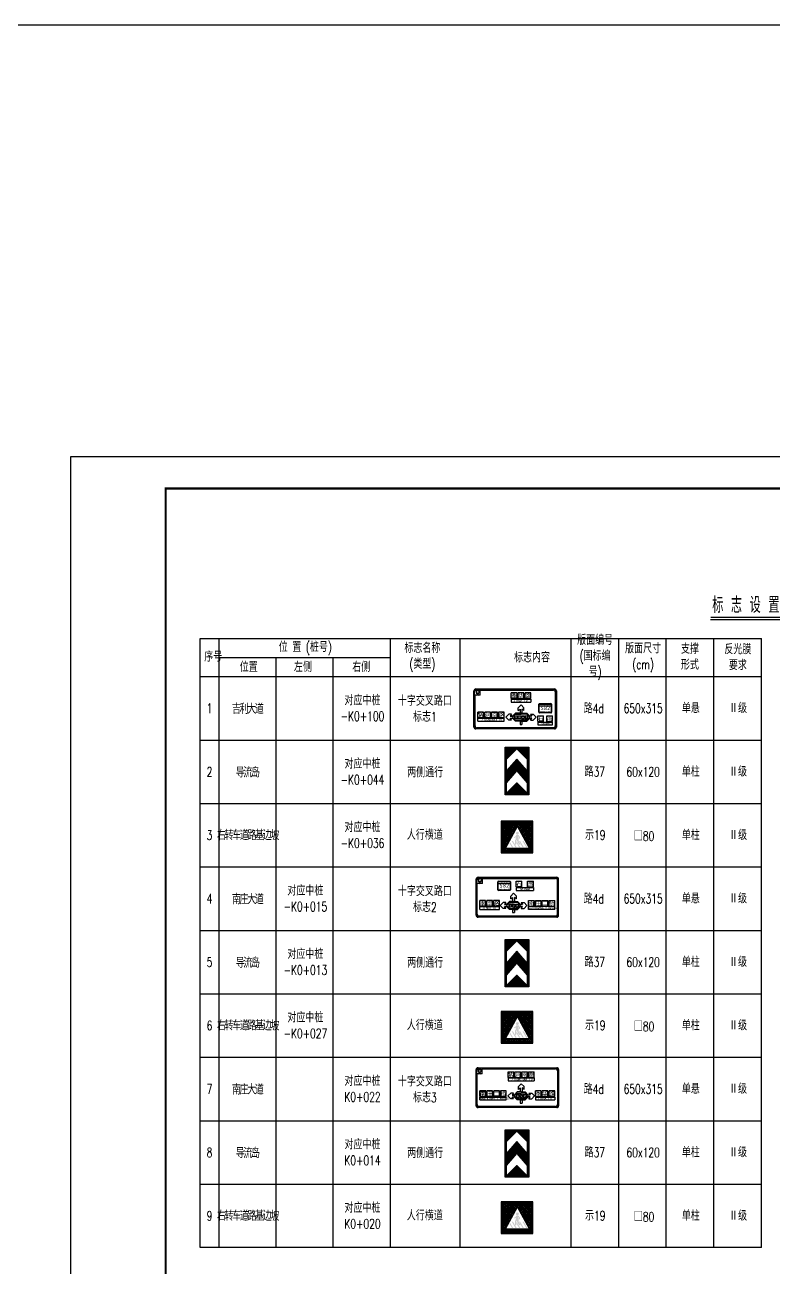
# Model space of a CAD drawing. Extents: x 9922 to 15217, y 1175 to 2938.
# Drawn here: x 13155.2 to 13391.2, y 1935.2 to 2326.8 of the extents above; entities that cross this region are included whole.
import ezdxf
from ezdxf.enums import TextEntityAlignment as Align

# ---------------------------------------------------------------- set-up
doc = ezdxf.new("R2010")
doc.units = 0
doc.header["$LTSCALE"] = 5
doc.layers.get('0').update_dxf_attribs({"linetype": 'CONTINUOUS'})
for name, color, linetype in [('2', 7, 'CONTINUOUS'), ('LXL-现状标志牌', 4, 'CONTINUOUS'), ('交通标志', 7, 'CONTINUOUS'), ('图框', 7, 'CONTINUOUS'), ('尺寸标注', 4, 'CONTINUOUS'), ('文字字符', 7, 'CONTINUOUS'), ('文字框', 8, 'CONTINUOUS'), ('文字表格', 7, 'CONTINUOUS'), ('汉字', 7, 'CONTINUOUS'), ('表格线', 7, 'CONTINUOUS')]:
    doc.layers.add(name, color=color, linetype=linetype)
doc.styles.add('ht', font='SIMHEI.TTF', dxfattribs={"width": 0.4})
doc.styles.get("Standard").update_dxf_attribs({"font": 'simplex1.shx', "width": 0.7, "bigfont": 'hztxt.shx'})

# ---------------------------------------------------------------- blocks, each defined once
blk = doc.blocks.new('series')
at = {"width": 0.75}
for tag, height, p in [('页码', 4, (-35, -19)), ('图名', 5, (-220, -282)), ('图号', 5, (-20, -282))]:
    blk.add_attdef(tag, text='', height=height, dxfattribs=at).set_placement(p, align=Align.MIDDLE_CENTER)
blk = doc.blocks.new('shi19')
at = {"layer": '交通标志', "linetype": 'Continuous'}
h = blk.add_hatch(dxfattribs=at)
h.set_pattern_fill('ANSI37', color=256, scale=0.5, style=0)
h.set_pattern_definition([(45, (-464.1133, -103.8755), (-1.122532, 1.122532), []), (135, (-464.1133, -103.8755), (-1.122532, -1.122532), [])])
h.paths.add_polyline_path([(19, 39), (-19, 39), (-19, 1), (19, 1)])
h.paths.add_polyline_path([(15.7, 5.8), (-14.5, 5.8), (0.6, 33.8)], flags=16)
at = {"layer": '交通标志'}
h = blk.add_hatch(color=256, dxfattribs=at)
h.paths.add_polyline_path([(1.8, 20.6, -0.492923), (2, 20.7), (2.1, 20.7), (2.6, 19.7, -0.100724), (2.6, 19.4), (2.7, 18.5, 0.162194), (2.7, 18.3), (2.9, 18, 0.261152), (3.2, 17.9), (3.4, 17.9, 0.358447), (3.8, 18.3), (3.9, 19.8, 0.178431), (3.7, 20.2), (2, 22.5, 0.130341), (1.4, 22.8, -0.147476), (-0.2, 22.7), (-1, 22.1, 0.158849), (-1.3, 21.9), (-1.8, 20.9, -0.146284), (-2.2, 20.6), (-3.6, 19.9, 0.396418), (-3.9, 19.3), (-3.8, 19.2, 0.389849), (-3.4, 19), (-1.5, 19.6, -0.53008), (-1.4, 19.5), (-1.5, 17.3), (-2.4, 16.2, 0.179594), (-2.6, 15.8), (-2.4, 11.1, 0.240586), (-1.9, 10.2), (-1.4, 10.2, 0.280272), (-0.9, 11), (-1, 15.4, -0.221765), (-0.8, 15.8), (-0.2, 16.3, -0.622305), (0.2, 16.1), (0.2, 15.2, 0.108022), (3.1, 10.3, 0.657401), (4.2, 11.3), (2.3, 14.6), (2, 15.6), (2.1, 18.4, 0.036993), (2.1, 18.5)])
h.paths.add_polyline_path([(2.4, 24.8, 1), (-1.3, 24.8, 1)])
h.paths.add_polyline_path([(-5, 14.9), (-6.6, 14.9), (-1.9, 7), (-0.3, 7)])
h.paths.add_polyline_path([(-8.7, 13.5), (-9.4, 12.1), (-6.3, 7), (-4.8, 7)])
h.paths.add_polyline_path([(-0.3, 14.6), (-0.4, 12.2), (2.7, 7), (4.3, 7)])
h.paths.add_polyline_path([(4, 14.9), (2.5, 14.9), (7.2, 7), (8.7, 7)])
h.paths.add_polyline_path([(8.6, 14.9), (7, 14.9), (11.7, 7), (13.3, 7)])
for p, q in [((-14.5, 5.8), (0.6, 33.8)), ((15.7, 5.8), (0.6, 33.8)), ((-14.5, 5.8), (15.7, 5.8))]:
    blk.add_line(p, q, dxfattribs=at)
for points in [[(20, 0), (20, 40), (-20, 40), (-20, 0)], [(19, 1), (19, 39), (-19, 39), (-19, 1)]]:
    blk.add_lwpolyline(points, close=True, dxfattribs=at)
blk = doc.blocks.new('123')
at = {"layer": '图框'}
blk.add_lwpolyline([(10930.16, 1893.64), (10930.16, 2190.64), (10510.16, 2190.64), (10510.16, 1893.64)], close=True, dxfattribs=at)
blk = doc.blocks.new('shizi01')
at = {"layer": '交通标志', "linetype": 'Continuous'}
for p, q in [((-29.7, -42.6), (-29.7, 14.4)), ((-28.8, -41.7), (-28.8, 13.5)), ((-19.8, 7.5), (-27.9, 7.5)), ((-27.9, -40.8), (-27.9, 7.5)), ((-26.7, 17.4), (97.3, 17.4)), ((96.4, 16.5), (-25.8, 16.5)), ((-24.1, 10.3), (-25.1, 7.7)), ((-25.1, 7.7), (-24.1, 8.2)), ((-24.1, 10.3), (-23, 7.7)), ((-24.1, 8.2), (-23, 7.7)), ((-19.8, 15.6), (95.5, 15.6)), ((-19.8, 7.5), (-19.8, 15.6)), ((98.5, 12.6), (98.5, -40.8)), ((99.4, 13.5), (99.4, -41.7)), ((100.3, 14.4), (100.3, -42.6)), ((44.5, -7.8), (40, -12.3)), ((40, -16.8), (40, -12.3)), ((40, -16.8), (43, -14.5)), ((43, -14.5), (43, -20.8)), ((44.5, -7.8), (49, -12.3)), ((46, -14.5), (46, -20.8)), ((49, -16.8), (46, -14.5)), ((49, -16.8), (49, -12.3)), ((72.6, -19.4), (72.6, -6.8)), ((73.2, -18.8), (73.2, -7.4)), ((73.2, -9.4), (92, -9.4)), ((73.6, -5.8), (91.6, -5.8)), ((74.2, -6.4), (91, -6.4)), ((92, -7.4), (92, -18.8)), ((92.6, -6.8), (92.6, -19.4)), ((20.7, -27.1), (25.2, -22.6)), ((20.7, -27.1), (25.2, -31.6)), ((29.7, -22.6), (25.2, -22.6)), ((29.7, -22.6), (25.2, -22.6)), ((29.7, -31.6), (25.2, -31.6)), ((29.7, -31.6), (25.2, -31.6)), ((29.7, -22.6), (27.5, -25.6)), ((27.5, -25.6), (30.8, -25.6)), ((27.5, -28.6), (30.8, -28.6)), ((29.7, -31.6), (27.5, -28.6)), ((30.8, -25.6), (35.6, -20.8)), ((30.8, -27.1), (35.3, -22.6)), ((30.8, -27.1), (35.3, -31.6)), ((30.8, -28.6), (35.6, -33.4)), ((35.3, -22.6), (44.5, -22.6)), ((35.3, -31.6), (44.5, -31.6)), ((44.5, -20.8), (35.6, -20.8)), ((44.5, -33.4), (35.6, -33.4)), ((43, -33.4), (43, -38.4)), ((43, -38.4), (46, -38.4)), ((44.5, -20.8), (53.4, -20.8)), ((53.7, -22.6), (44.5, -22.6)), ((53.7, -31.6), (44.5, -31.6)), ((44.5, -33.4), (53.4, -33.4)), ((46, -33.4), (46, -38.4)), ((58.2, -25.6), (53.4, -20.8)), ((58.2, -28.6), (53.4, -33.4)), ((58.2, -27.1), (53.7, -22.6)), ((58.2, -27.1), (53.7, -31.6)), ((61.5, -25.6), (58.2, -25.6)), ((61.5, -28.6), (58.2, -28.6)), ((59.3, -22.6), (63.8, -22.6)), ((59.3, -22.6), (63.8, -22.6)), ((59.3, -22.6), (61.5, -25.6)), ((59.3, -31.6), (61.5, -28.6)), ((59.3, -31.6), (63.8, -31.6)), ((59.3, -31.6), (63.8, -31.6)), ((68.3, -27.1), (63.8, -22.6)), ((68.3, -27.1), (63.8, -31.6)), ((91.6, -20.4), (73.6, -20.4)), ((91, -19.8), (74.2, -19.8)), ((97.3, -45.6), (-26.7, -45.6)), ((96.4, -44.7), (-25.8, -44.7)), ((95.5, -43.8), (-24.9, -43.8))]:
    blk.add_line(p, q, dxfattribs=at)
for centre, radius, start, end in [((-26.7, 14.4), 3, 90, 180), ((-25.8, 13.5), 3, 90, 180), ((95.5, 12.6), 3, 0, 90), ((96.4, 13.5), 3, 0, 90), ((97.3, 14.4), 3, 0, 90), ((73.6, -6.8), 1, 90, 180), ((73.6, -19.4), 1, 180, 270), ((74.2, -7.4), 1, 90, 180), ((74.2, -18.8), 1, 180, 270), ((91, -7.4), 1, 0, 90), ((91, -18.8), 1, 270, 0), ((91.6, -6.8), 1, 0, 90), ((91.6, -19.4), 1, 270, 0), ((-26.7, -42.6), 3, 180, 270), ((-25.8, -41.7), 3, 180, 270), ((-24.9, -40.8), 3, 180, 270), ((95.5, -40.8), 3, 270, 0), ((96.4, -41.7), 3, 270, 0), ((97.3, -42.6), 3, 270, 0)]:
    blk.add_arc(centre, radius, start, end, dxfattribs=at)
at = {"layer": '图框', "linetype": 'Continuous'}
for p, q in [((30.8, -25.6), (27.5, -25.6)), ((58.2, -28.6), (61.5, -28.6))]:
    blk.add_line(p, q, dxfattribs=at)
at = {"layer": '文字框', "linetype": 'Continuous'}
for p, q in [((-26.3, 15.3), (-26.3, 10.8)), ((-26.3, 15.3), (-21.8, 15.3)), ((-26.3, 10.8), (-21.8, 10.8)), ((-21.8, 15.3), (-21.8, 10.8)), ((38.2, 11.1), (29.2, 11.1)), ((29.2, 2.1), (29.2, 11.1)), ((38.2, 2.1), (29.2, 2.1)), ((29.2, 1.2), (29.2, -3.3)), ((29.2, 1.2), (59.8, 1.2)), ((38.2, 2.1), (38.2, 11.1)), ((49, 11.1), (40, 11.1)), ((40, 2.1), (40, 11.1)), ((49, 2.1), (40, 2.1)), ((49, 2.1), (49, 11.1)), ((59.8, 11.1), (50.8, 11.1)), ((50.8, 2.1), (50.8, 11.1)), ((59.8, 2.1), (50.8, 2.1)), ((59.8, 2.1), (59.8, 11.1)), ((59.8, 1.2), (59.8, -3.3)), ((-14.4, -19), (-23.4, -19)), ((-23.4, -28), (-23.4, -19)), ((-14.4, -28), (-14.4, -19)), ((-3.6, -19), (-12.6, -19)), ((-12.6, -28), (-12.6, -19)), ((-3.6, -28), (-3.6, -19)), ((7.2, -19), (-1.8, -19)), ((-1.8, -28), (-1.8, -19)), ((7.2, -28), (7.2, -19)), ((18, -19), (9, -19)), ((9, -28), (9, -19)), ((18, -28), (18, -19)), ((29.2, -3.3), (59.8, -3.3)), ((-14.4, -28), (-23.4, -28)), ((-23.4, -33.4), (-23.4, -28.9)), ((-23.4, -28.9), (18, -28.9)), ((-23.4, -33.4), (18, -33.4)), ((-3.6, -28), (-12.6, -28)), ((7.2, -28), (-1.8, -28)), ((18, -28), (9, -28)), ((18, -33.4), (18, -28.9)), ((34.2, -24.9), (34.2, -29.4)), ((34.2, -24.9), (38.7, -24.9)), ((34.2, -29.4), (38.7, -29.4)), ((38.7, -24.9), (38.7, -29.4)), ((39.6, -24.9), (39.6, -29.4)), ((39.6, -24.9), (44.1, -24.9)), ((39.6, -29.4), (44.1, -29.4)), ((44.1, -24.9), (44.1, -29.4)), ((45, -24.9), (45, -29.4)), ((45, -24.9), (49.5, -24.9)), ((45, -29.4), (49.5, -29.4)), ((49.5, -24.9), (49.5, -29.4)), ((50.4, -24.9), (50.4, -29.4)), ((50.4, -24.9), (54.9, -24.9)), ((50.4, -29.4), (54.9, -29.4)), ((54.9, -24.9), (54.9, -29.4)), ((71, -24.9), (80, -24.9)), ((71, -33.9), (71, -24.9)), ((71, -33.9), (80, -33.9)), ((71, -34.8), (71, -39.3)), ((71, -34.8), (94, -34.8)), ((80, -33.9), (80, -24.9)), ((85, -24.9), (94, -24.9)), ((85, -33.9), (85, -24.9)), ((85, -33.9), (94, -33.9)), ((94, -33.9), (94, -24.9)), ((94, -39.3), (94, -34.8)), ((71, -39.3), (94, -39.3))]:
    blk.add_line(p, q, dxfattribs=at)
at = {"layer": '汉字', "linetype": 'Continuous', "style": 'ht'}
for s, height, p in [('北', 3.4, (-26.6, 11.3)), ('季', 6.6, (28.9, 3.2)), ('JIHUA LU', 3.5, (32.8, -2.8)), ('华', 6.6, (39.7, 3.2)), ('路', 6.6, (50.5, 3.2)), ('紫', 6.6, (-23.6, -26.9)), ('洞', 6.6, (-12.8, -26.9)), ('南', 6.6, (-2, -26.9)), ('路', 6.6, (8.8, -26.9)), ('佛', 1.4, (75, -18.9)), ('S', 6, (75.4, -15.8)), ('山', 1.4, (77.4, -18.9)), ('粤', 1.4, (77.9, -8.8)), ('一', 1.4, (79.8, -18.9)), ('8', 6, (80.8, -15.9)), ('高', 1.4, (81.8, -8.7)), ('环', 1.4, (82.5, -18.9)), ('高', 1.4, (85.2, -18.9)), ('速', 1.4, (85.7, -8.8)), ('2', 6, (85.6, -15.9)), ('速', 1.4, (87.9, -18.9)), ('ZIDONGNAN LU', 3.5, (-17.9, -32.9)), ('南', 3.4, (33.9, -28.9)), ('庄', 3.4, (39.3, -28.9)), ('大', 3.4, (44.7, -28.9)), ('道', 3.4, (50.1, -28.9)), ('石', 6.6, (70.8, -32.8)), ('SHIWAN', 3.5, (75.9, -38.8)), ('湾', 6.6, (84.9, -32.8))]:
    blk.add_text(s, height=height, dxfattribs=at).set_placement(p)
blk = doc.blocks.new('shizi02')
at = {"layer": '交通标志', "linetype": 'Continuous'}
for p, q in [((-59, -34.8), (-59, 22.2)), ((-58.1, -33.9), (-58.1, 21.3)), ((-56, 25.2), (68, 25.2)), ((67.1, 24.3), (-55.1, 24.3)), ((-49.1, 23.4), (66.2, 23.4)), ((-49.1, 15.3), (-49.1, 23.4)), ((69.2, -33), (69.2, 20.4)), ((70.1, -33.9), (70.1, 21.3)), ((71, -34.8), (71, 22.2)), ((-49.1, 15.3), (-57.2, 15.3)), ((-57.2, -33), (-57.2, 15.3)), ((-53.4, 18.1), (-54.4, 15.5)), ((-54.4, 15.5), (-53.4, 16)), ((-53.4, 18.1), (-52.4, 15.5)), ((-53.4, 16), (-52.4, 15.5)), ((-24.9, 5.3), (-24.9, 17.9)), ((-24.3, 5.9), (-24.3, 17.3)), ((-24.3, 15.3), (-5.5, 15.3)), ((-23.9, 18.9), (-5.9, 18.9)), ((-5.9, 4.3), (-23.9, 4.3)), ((-23.3, 18.3), (-6.5, 18.3)), ((-6.5, 4.9), (-23.3, 4.9)), ((-5.5, 17.3), (-5.5, 5.9)), ((-4.9, 17.9), (-4.9, 5.3)), ((0, 0), (-4.5, -4.5)), ((0, 0), (4.5, -4.5)), ((-21.1, -19.4), (-16.6, -14.9)), ((-21.1, -19.4), (-16.6, -23.9)), ((-12.1, -14.9), (-16.6, -14.9)), ((-12.1, -14.9), (-16.6, -14.9)), ((-12.1, -14.9), (-14.3, -17.9)), ((-14.3, -17.9), (-11, -17.9)), ((-11, -17.9), (-6.2, -13)), ((-11, -19.4), (-6.5, -14.9)), ((-11, -19.4), (-6.5, -23.9)), ((-6.5, -14.9), (0, -14.9)), ((-6.5, -14.9), (0, -14.9)), ((0, -13), (-6.2, -13)), ((-4.5, -9), (-4.5, -4.5)), ((-4.5, -9), (-1.5, -6.8)), ((-1.5, -6.8), (-1.5, -13)), ((0, -13), (6.2, -13)), ((6.5, -14.9), (0, -14.9)), ((1.5, -6.8), (1.5, -13)), ((4.5, -9), (1.5, -6.8)), ((4.5, -9), (4.5, -4.5)), ((11, -17.9), (6.2, -13)), ((11, -19.4), (6.5, -14.9)), ((11, -19.4), (6.5, -23.9)), ((14.3, -17.9), (11, -17.9)), ((12.1, -14.9), (16.6, -14.9)), ((12.1, -14.9), (16.6, -14.9)), ((12.1, -14.9), (14.3, -17.9)), ((21.1, -19.4), (16.6, -14.9)), ((21.1, -19.4), (16.6, -23.9)), ((68, -37.8), (-56, -37.8)), ((67.1, -36.9), (-55.1, -36.9)), ((66.2, -36), (-54.2, -36)), ((-12.1, -23.9), (-16.6, -23.9)), ((-12.1, -23.9), (-16.6, -23.9)), ((-14.3, -20.9), (-11, -20.9)), ((-12.1, -23.9), (-14.3, -20.9)), ((-11, -20.9), (-6.2, -25.7)), ((-6.5, -23.9), (0, -23.9)), ((0, -25.7), (-6.2, -25.7)), ((-1.5, -25.7), (-1.5, -30.6)), ((-1.5, -30.6), (1.5, -30.6)), ((6.5, -23.9), (0, -23.9)), ((0, -25.7), (6.2, -25.7)), ((1.5, -25.7), (1.5, -30.6)), ((11, -20.9), (6.2, -25.7)), ((14.3, -20.9), (11, -20.9)), ((12.1, -23.9), (14.3, -20.9)), ((12.1, -23.9), (16.6, -23.9)), ((12.1, -23.9), (16.6, -23.9))]:
    blk.add_line(p, q, dxfattribs=at)
for centre, radius, start, end in [((-56, 22.2), 3, 90, 180), ((-55.1, 21.3), 3, 90, 180), ((66.2, 20.4), 3, 0, 90), ((67.1, 21.3), 3, 0, 90), ((68, 22.2), 3, 0, 90), ((-23.9, 17.9), 1, 90, 180), ((-23.9, 5.3), 1, 180, 270), ((-23.3, 17.3), 1, 90, 180), ((-23.3, 5.9), 1, 180, 270), ((-6.5, 17.3), 1, 0, 90), ((-6.5, 5.9), 1, 270, 0), ((-5.9, 17.9), 1, 0, 90), ((-5.9, 5.3), 1, 270, 0), ((-56, -34.8), 3, 180, 270), ((-55.1, -33.9), 3, 180, 270), ((-54.2, -33), 3, 180, 270), ((66.2, -33), 3, 270, 0), ((67.1, -33.9), 3, 270, 0), ((68, -34.8), 3, 270, 0)]:
    blk.add_arc(centre, radius, start, end, dxfattribs=at)
at = {"layer": '图框', "linetype": 'Continuous'}
blk.add_line((-11, -17.9), (-14.3, -17.9), dxfattribs=at)
at = {"layer": '文字框', "linetype": 'Continuous'}
for p, q in [((-55.6, 23), (-55.6, 18.5)), ((-55.6, 23), (-51.1, 23)), ((-51.1, 23), (-51.1, 18.5)), ((-55.6, 18.5), (-51.1, 18.5)), ((4.2, 18.9), (13.2, 18.9)), ((4.2, 9.9), (4.2, 18.9)), ((4.2, 9.9), (13.2, 9.9)), ((4.2, 9), (4.2, 4.5)), ((4.2, 9), (31.2, 9)), ((4.2, 4.5), (31.2, 4.5)), ((13.2, 9.9), (13.2, 18.9)), ((22.2, 18.9), (31.2, 18.9)), ((22.2, 9.9), (22.2, 18.9)), ((22.2, 9.9), (31.2, 9.9)), ((31.2, 9.9), (31.2, 18.9)), ((31.2, 9), (31.2, 4.5)), ((-44, -11.3), (-53, -11.3)), ((-53, -20.3), (-53, -11.3)), ((-44, -20.3), (-44, -11.3)), ((-33.2, -11.3), (-42.2, -11.3)), ((-42.2, -20.3), (-42.2, -11.3)), ((-33.2, -20.3), (-33.2, -11.3)), ((-22.4, -11.3), (-31.4, -11.3)), ((-31.4, -20.3), (-31.4, -11.3)), ((-22.4, -20.3), (-22.4, -11.3)), ((-7.7, -17.1), (-7.7, -21.6)), ((-7.7, -17.1), (-3.2, -17.1)), ((-3.2, -17.1), (-3.2, -21.6)), ((-2.2, -17.1), (-2.2, -21.6)), ((-2.2, -17.1), (2.2, -17.1)), ((2.2, -17.1), (2.2, -21.6)), ((3.1, -17.1), (3.1, -21.6)), ((3.1, -17.1), (7.6, -17.1)), ((7.6, -17.1), (7.6, -21.6)), ((23.6, -11.3), (32.6, -11.3)), ((23.6, -20.3), (23.6, -11.3)), ((32.6, -20.3), (32.6, -11.3)), ((34.4, -11.3), (43.4, -11.3)), ((34.4, -20.3), (34.4, -11.3)), ((43.4, -20.3), (43.4, -11.3)), ((45.2, -11.3), (54.2, -11.3)), ((45.2, -20.3), (45.2, -11.3)), ((54.2, -20.3), (54.2, -11.3)), ((56, -11.3), (65, -11.3)), ((56, -20.3), (56, -11.3)), ((65, -20.3), (65, -11.3)), ((-44, -20.3), (-53, -20.3)), ((-53, -25.7), (-53, -21.2)), ((-53, -21.2), (-22.4, -21.2)), ((-53, -25.7), (-22.4, -25.7)), ((-33.2, -20.3), (-42.2, -20.3)), ((-22.4, -20.3), (-31.4, -20.3)), ((-22.4, -25.7), (-22.4, -21.2)), ((-7.7, -21.6), (-3.2, -21.6)), ((-2.2, -21.6), (2.2, -21.6)), ((3.1, -21.6), (7.6, -21.6)), ((23.6, -20.3), (32.6, -20.3)), ((65, -21.2), (23.6, -21.2)), ((23.6, -25.7), (23.6, -21.2)), ((65, -25.7), (23.6, -25.7)), ((34.4, -20.3), (43.4, -20.3)), ((45.2, -20.3), (54.2, -20.3)), ((56, -20.3), (65, -20.3)), ((65, -25.7), (65, -21.2))]:
    blk.add_line(p, q, dxfattribs=at)
at = {"layer": '汉字', "linetype": 'Continuous', "style": 'ht'}
for s, height, p in [('东', 3.4, (-55.9, 19)), ('佛', 1.4, (-22.4, 5.8)), ('S', 6, (-22.1, 8.9)), ('山', 1.4, (-20.1, 5.8)), ('粤', 1.4, (-19.6, 15.9)), ('一', 1.4, (-17.7, 5.8)), ('8', 6, (-16.7, 8.8)), ('高', 1.4, (-15.7, 15.9)), ('环', 1.4, (-15, 5.8)), ('高', 1.4, (-12.3, 5.8)), ('速', 1.4, (-11.8, 15.9)), ('2', 6, (-11.8, 8.8)), ('速', 1.4, (-9.6, 5.8)), ('石', 6.6, (3.9, 11)), ('SHIWAN', 3.5, (9.9, 5)), ('湾', 6.6, (21.9, 11)), ('季', 6.6, (-53.3, -19.1)), ('华', 6.6, (-42.5, -19.1)), ('路', 6.6, (-31.7, -19.1)), ('x', 6.48, (-7.7, -21.6)), ('x', 6.48, (-2.3, -21.6)), ('x', 6.48, (3.1, -21.6)), ('南', 6.6, (23.3, -19.1)), ('庄', 6.6, (34.1, -19.1)), ('二', 6.6, (44.9, -19.1)), ('桥', 6.6, (55.7, -19.1)), ('JIHUA LU', 3.5, (-49.4, -25.1))]:
    blk.add_text(s, height=height, dxfattribs=at).set_placement(p)
at = {"layer": '汉字', "linetype": 'Continuous', "style": 'ht', "width": 0.9}
blk.add_text('NANZHUANG 2 BRIDGE', height=3.5, dxfattribs=at).set_placement((23.9, -25.1))
blk = doc.blocks.new('shizi03')
at = {"layer": '交通标志', "linetype": 'Continuous'}
for p, q in [((-71, -34.8), (-71, 22.2)), ((-70.1, -33.9), (-70.1, 21.3)), ((-68, 25.2), (56, 25.2)), ((55.1, 24.3), (-67.1, 24.3)), ((-61.4, 23.4), (54.2, 23.4)), ((-61.4, 15.3), (-61.4, 23.4)), ((57.2, 20.4), (57.2, -33)), ((58.1, 21.3), (58.1, -33.9)), ((59, 22.2), (59, -34.8)), ((-61.4, 15.3), (-69.2, 15.3)), ((-69.2, -33), (-69.2, 15.3)), ((-65.7, 18.1), (-66.7, 15.5)), ((-66.7, 15.5), (-65.7, 16)), ((-65.7, 18.1), (-64.7, 15.5)), ((-65.7, 16), (-64.7, 15.5)), ((0, 0), (-4.5, -4.5)), ((0, 0), (4.5, -4.5)), ((-21.1, -19.4), (-16.6, -14.9)), ((-21.1, -19.4), (-16.6, -23.9)), ((-12.1, -14.9), (-16.6, -14.9)), ((-12.1, -14.9), (-16.6, -14.9)), ((-12.1, -14.9), (-14.3, -17.9)), ((-14.3, -17.9), (-11, -17.9)), ((-11, -17.9), (-6.2, -13)), ((-11, -19.4), (-6.5, -14.9)), ((-11, -19.4), (-6.5, -23.9)), ((-6.5, -14.9), (0, -14.9)), ((-6.5, -14.9), (0, -14.9)), ((0, -13), (-6.2, -13)), ((-4.5, -9), (-4.5, -4.5)), ((-4.5, -9), (-1.5, -6.8)), ((-1.5, -6.8), (-1.5, -13)), ((0, -13), (6.2, -13)), ((6.5, -14.9), (0, -14.9)), ((1.5, -6.8), (1.5, -13)), ((4.5, -9), (1.5, -6.8)), ((4.5, -9), (4.5, -4.5)), ((11, -17.9), (6.2, -13)), ((11, -19.4), (6.5, -14.9)), ((11, -19.4), (6.5, -23.9)), ((14.3, -17.9), (11, -17.9)), ((12.1, -14.9), (16.6, -14.9)), ((12.1, -14.9), (16.6, -14.9)), ((12.1, -14.9), (14.3, -17.9)), ((21.1, -19.4), (16.6, -14.9)), ((21.1, -19.4), (16.6, -23.9)), ((56, -37.8), (-68, -37.8)), ((55.1, -36.9), (-67.1, -36.9)), ((54.2, -36), (-66.2, -36)), ((-12.1, -23.9), (-16.6, -23.9)), ((-12.1, -23.9), (-16.6, -23.9)), ((-14.3, -20.9), (-11, -20.9)), ((-12.1, -23.9), (-14.3, -20.9)), ((-11, -20.9), (-6.2, -25.7)), ((-6.5, -23.9), (0, -23.9)), ((0, -25.7), (-6.2, -25.7)), ((-1.5, -25.7), (-1.5, -30.6)), ((-1.5, -30.6), (1.5, -30.6)), ((6.5, -23.9), (0, -23.9)), ((0, -25.7), (6.2, -25.7)), ((1.5, -25.7), (1.5, -30.6)), ((11, -20.9), (6.2, -25.7)), ((14.3, -20.9), (11, -20.9)), ((12.1, -23.9), (14.3, -20.9)), ((12.1, -23.9), (16.6, -23.9)), ((12.1, -23.9), (16.6, -23.9))]:
    blk.add_line(p, q, dxfattribs=at)
for centre, start, end in [((-68, 22.2), 90, 180), ((-67.1, 21.3), 90, 180), ((54.2, 20.4), 0, 90), ((55.1, 21.3), 0, 90), ((56, 22.2), 0, 90), ((-68, -34.8), 180, 270), ((-67.1, -33.9), 180, 270), ((-66.2, -33), 180, 270), ((54.2, -33), 270, 0), ((55.1, -33.9), 270, 0), ((56, -34.8), 270, 0)]:
    blk.add_arc(centre, 3, start, end, dxfattribs=at)
at = {"layer": '图框', "linetype": 'Continuous'}
blk.add_line((-11, -17.9), (-14.3, -17.9), dxfattribs=at)
at = {"layer": '文字框', "linetype": 'Continuous'}
for p, q in [((-67.9, 23), (-67.9, 18.5)), ((-67.9, 23), (-63.4, 23)), ((-63.4, 23), (-63.4, 18.5)), ((-67.9, 18.5), (-63.4, 18.5)), ((-20.7, 18.9), (-11.7, 18.9)), ((-20.7, 9.9), (-20.7, 18.9)), ((-20.7, 9.9), (-11.7, 9.9)), ((-20.7, 9), (-20.7, 4.5)), ((-20.7, 9), (20.7, 9)), ((-20.7, 4.5), (20.7, 4.5)), ((-11.7, 9.9), (-11.7, 18.9)), ((-9.9, 18.9), (-0.9, 18.9)), ((-9.9, 9.9), (-9.9, 18.9)), ((-9.9, 9.9), (-0.9, 9.9)), ((-0.9, 9.9), (-0.9, 18.9)), ((0.9, 18.9), (9.9, 18.9)), ((0.9, 9.9), (0.9, 18.9)), ((0.9, 9.9), (9.9, 9.9)), ((9.9, 9.9), (9.9, 18.9)), ((11.7, 18.9), (20.7, 18.9)), ((11.7, 9.9), (11.7, 18.9)), ((11.7, 9.9), (20.7, 9.9)), ((20.7, 9.9), (20.7, 18.9)), ((20.7, 9), (20.7, 4.5)), ((-56, -11.3), (-65, -11.3)), ((-65, -20.3), (-65, -11.3)), ((-56, -20.3), (-56, -11.3)), ((-45.2, -11.3), (-54.2, -11.3)), ((-54.2, -20.3), (-54.2, -11.3)), ((-45.2, -20.3), (-45.2, -11.3)), ((-34.4, -11.3), (-43.4, -11.3)), ((-43.4, -20.3), (-43.4, -11.3)), ((-34.4, -20.3), (-34.4, -11.3)), ((-23.6, -11.3), (-32.6, -11.3)), ((-32.6, -20.3), (-32.6, -11.3)), ((-23.6, -20.3), (-23.6, -11.3)), ((-7.7, -17.1), (-7.7, -21.6)), ((-7.7, -17.1), (-3.2, -17.1)), ((-3.2, -17.1), (-3.2, -21.6)), ((-2.2, -17.1), (-2.2, -21.6)), ((-2.2, -17.1), (2.2, -17.1)), ((2.2, -17.1), (2.2, -21.6)), ((3.1, -17.1), (3.1, -21.6)), ((3.1, -17.1), (7.6, -17.1)), ((7.6, -17.1), (7.6, -21.6)), ((31.4, -11.3), (22.4, -11.3)), ((22.4, -20.3), (22.4, -11.3)), ((31.4, -20.3), (31.4, -11.3)), ((42.2, -11.3), (33.2, -11.3)), ((33.2, -20.3), (33.2, -11.3)), ((42.2, -20.3), (42.2, -11.3)), ((53, -11.3), (44, -11.3)), ((44, -20.3), (44, -11.3)), ((53, -20.3), (53, -11.3)), ((-56, -20.3), (-65, -20.3)), ((-65, -25.7), (-65, -21.2)), ((-65, -21.2), (-23.6, -21.2)), ((-65, -25.7), (-23.6, -25.7)), ((-45.2, -20.3), (-54.2, -20.3)), ((-34.4, -20.3), (-43.4, -20.3)), ((-23.6, -20.3), (-32.6, -20.3)), ((-23.6, -25.7), (-23.6, -21.2)), ((-7.7, -21.6), (-3.2, -21.6)), ((-2.2, -21.6), (2.2, -21.6)), ((3.1, -21.6), (7.6, -21.6)), ((31.4, -20.3), (22.4, -20.3)), ((22.4, -21.2), (22.4, -25.7)), ((22.4, -21.2), (53, -21.2)), ((22.4, -25.7), (53, -25.7)), ((42.2, -20.3), (33.2, -20.3)), ((53, -20.3), (44, -20.3)), ((53, -21.2), (53, -25.7))]:
    blk.add_line(p, q, dxfattribs=at)
at = {"layer": '汉字', "linetype": 'Continuous', "style": 'ht'}
for s, height, p in [('西', 3.4, (-68.1, 19)), ('紫', 6.6, (-21, 11)), ('ZIDONGNAN LU', 3.5, (-15.2, 5)), ('洞', 6.6, (-10.2, 11)), ('南', 6.6, (0.6, 11)), ('路', 6.6, (11.4, 11)), ('南', 6.6, (-65.3, -19.1)), ('庄', 6.6, (-54.5, -19.1)), ('二', 6.6, (-43.7, -19.1)), ('桥', 6.6, (-32.9, -19.1)), ('x', 6.48, (-7.7, -21.6)), ('x', 6.48, (-2.3, -21.6)), ('x', 6.48, (3.1, -21.6)), ('季', 6.6, (22.1, -19.1)), ('华', 6.6, (32.9, -19.1)), ('路', 6.6, (43.7, -19.1)), ('JIHUA LU', 3.5, (26, -25.1))]:
    blk.add_text(s, height=height, dxfattribs=at).set_placement(p)
at = {"layer": '汉字', "linetype": 'Continuous', "style": 'ht', "width": 0.9}
blk.add_text('NANZHUANG 2 BRIDGE', height=3.5, dxfattribs=at).set_placement((-64.7, -25.1))

msp = doc.modelspace()

# ---------------------------------------------------------------- hatches: boundary and pattern name
at = {"layer": '2'}
h = msp.add_hatch(dxfattribs=at)
h.set_pattern_fill('SACNCR', color=0, scale=0.125, style=0)
h.set_pattern_definition([(45, (12420.62685, 2077.4596), (-0.21047475, 0.21047475), []), (45, (12420.83732, 2077.4596), (-0.21047475, 0.21047475), [0, -0.29765625])])
h.paths.add_polyline_path([(13310.3907, 2098.65118), (13307.14077, 2098.65118), (13307.14077, 2095.40118)])
h.paths.add_polyline_path([(13313.64063, 2098.65118), (13310.3907, 2098.65118), (13313.64063, 2095.40118)])
h.paths.add_polyline_path([(13310.3907, 2095.40118), (13307.14077, 2091.65118), (13307.14077, 2087.90118), (13310.3907, 2091.65118), (13313.64063, 2087.90118), (13313.64063, 2091.65118)])
h.paths.add_polyline_path([(13310.3907, 2087.90118), (13307.14077, 2084.65117), (13313.64063, 2084.65117)])
h = msp.add_hatch(dxfattribs=at)
h.set_pattern_fill('SACNCR', color=0, scale=0.125, style=0)
h.set_pattern_definition([(45, (12420.62685, 2016.85032), (-0.21047475, 0.21047475), []), (45, (12420.83732, 2016.85032), (-0.21047475, 0.21047475), [0, -0.29765625])])
h.paths.add_polyline_path([(13310.3907, 2038.0419), (13307.14077, 2038.0419), (13307.14077, 2034.79189)])
h.paths.add_polyline_path([(13313.64063, 2038.0419), (13310.3907, 2038.0419), (13313.64063, 2034.79189)])
h.paths.add_polyline_path([(13310.3907, 2034.79189), (13307.14077, 2031.04189), (13307.14077, 2027.29189), (13310.3907, 2031.04189), (13313.64063, 2027.29189), (13313.64063, 2031.04189)])
h.paths.add_polyline_path([(13310.3907, 2027.29189), (13307.14077, 2024.04189), (13313.64063, 2024.04189)])
h = msp.add_hatch(dxfattribs=at)
h.set_pattern_fill('SACNCR', color=0, scale=0.125, style=0)
h.set_pattern_definition([(45, (12420.62685, 1956.85032), (-0.21047475, 0.21047475), []), (45, (12420.83732, 1956.85032), (-0.21047475, 0.21047475), [0, -0.29765625])])
h.paths.add_polyline_path([(13310.3907, 1978.0419), (13307.14077, 1978.0419), (13307.14077, 1974.79189)])
h.paths.add_polyline_path([(13313.64063, 1978.0419), (13310.3907, 1978.0419), (13313.64063, 1974.79189)])
h.paths.add_polyline_path([(13310.3907, 1974.79189), (13307.14077, 1971.04189), (13307.14077, 1967.29189), (13310.3907, 1971.04189), (13313.64063, 1967.29189), (13313.64063, 1971.04189)])
h.paths.add_polyline_path([(13310.3907, 1967.29189), (13307.14077, 1964.04189), (13313.64063, 1964.04189)])

# ---------------------------------------------------------------- linework, layer by layer
at = {"layer": '2', "linetype": 'Continuous'}
msp.add_lwpolyline([(13001.21036, 2326.83981), (15214.54986, 2326.83981), (15217.07369, 1175.46665), (13001.21036, 1198.16023)], close=True, dxfattribs=at)
at = {"layer": 'LXL-现状标志牌', "color": 0}
for p, q in [((13306.64078, 2099.15118), (13314.14063, 2099.15118)), ((13306.64078, 2084.15118), (13306.64078, 2099.15118)), ((13314.14063, 2099.15118), (13314.14063, 2084.15118)), ((13306.89077, 2098.90117), (13313.89064, 2098.90117)), ((13306.89077, 2084.40118), (13306.89077, 2098.90117)), ((13307.14077, 2098.65118), (13313.64063, 2098.65118)), ((13307.14077, 2084.65117), (13307.14077, 2098.65118)), ((13307.14077, 2095.40118), (13310.3907, 2098.65118)), ((13307.14077, 2091.65118), (13307.14077, 2095.40118)), ((13310.3907, 2095.40118), (13307.14077, 2091.65118)), ((13310.3907, 2098.65118), (13313.64063, 2095.40118)), ((13313.64063, 2091.65118), (13310.3907, 2095.40118)), ((13313.64063, 2098.65118), (13313.64063, 2084.65117)), ((13313.64063, 2095.40118), (13313.64063, 2091.65118)), ((13313.89064, 2098.90117), (13313.89064, 2084.40118)), ((13307.14077, 2087.90118), (13310.3907, 2091.65118)), ((13310.3907, 2091.65118), (13313.64063, 2087.90118)), ((13307.14077, 2084.65117), (13307.14077, 2087.90118)), ((13310.3907, 2087.90118), (13307.14077, 2084.65117)), ((13313.64063, 2084.65117), (13310.3907, 2087.90118)), ((13313.64063, 2087.90118), (13313.64063, 2084.65117)), ((13314.14063, 2084.15118), (13306.64078, 2084.15118)), ((13313.89064, 2084.40118), (13306.89077, 2084.40118)), ((13313.64063, 2084.65117), (13307.14077, 2084.65117)), ((13306.64078, 2038.54189), (13314.14063, 2038.54189)), ((13306.64078, 2023.54189), (13306.64078, 2038.54189)), ((13306.89077, 2038.29189), (13313.89064, 2038.29189)), ((13306.89077, 2023.7919), (13306.89077, 2038.29189)), ((13307.14077, 2038.0419), (13313.64063, 2038.0419)), ((13307.14077, 2024.04189), (13307.14077, 2038.0419)), ((13307.14077, 2034.79189), (13310.3907, 2038.0419)), ((13310.3907, 2038.0419), (13313.64063, 2034.79189)), ((13313.64063, 2038.0419), (13313.64063, 2024.04189)), ((13313.89064, 2038.29189), (13313.89064, 2023.7919)), ((13314.14063, 2038.54189), (13314.14063, 2023.54189)), ((13307.14077, 2031.04189), (13307.14077, 2034.79189)), ((13310.3907, 2034.79189), (13307.14077, 2031.04189)), ((13313.64063, 2031.04189), (13310.3907, 2034.79189)), ((13313.64063, 2034.79189), (13313.64063, 2031.04189)), ((13307.14077, 2027.29189), (13310.3907, 2031.04189)), ((13310.3907, 2031.04189), (13313.64063, 2027.29189)), ((13307.14077, 2024.04189), (13307.14077, 2027.29189)), ((13310.3907, 2027.29189), (13307.14077, 2024.04189)), ((13313.64063, 2024.04189), (13310.3907, 2027.29189)), ((13313.64063, 2027.29189), (13313.64063, 2024.04189)), ((13314.14063, 2023.54189), (13306.64078, 2023.54189)), ((13313.89064, 2023.7919), (13306.89077, 2023.7919)), ((13313.64063, 2024.04189), (13307.14077, 2024.04189)), ((13306.64078, 1978.54189), (13314.14063, 1978.54189)), ((13306.64078, 1963.54189), (13306.64078, 1978.54189)), ((13306.89077, 1978.29189), (13313.89064, 1978.29189)), ((13306.89077, 1963.7919), (13306.89077, 1978.29189)), ((13307.14077, 1978.0419), (13313.64063, 1978.0419)), ((13307.14077, 1964.04189), (13307.14077, 1978.0419)), ((13307.14077, 1974.79189), (13310.3907, 1978.0419)), ((13310.3907, 1978.0419), (13313.64063, 1974.79189)), ((13313.64063, 1978.0419), (13313.64063, 1964.04189)), ((13313.89064, 1978.29189), (13313.89064, 1963.7919)), ((13314.14063, 1978.54189), (13314.14063, 1963.54189)), ((13307.14077, 1971.04189), (13307.14077, 1974.79189)), ((13310.3907, 1974.79189), (13307.14077, 1971.04189)), ((13313.64063, 1971.04189), (13310.3907, 1974.79189)), ((13313.64063, 1974.79189), (13313.64063, 1971.04189)), ((13307.14077, 1967.29189), (13310.3907, 1971.04189)), ((13310.3907, 1971.04189), (13313.64063, 1967.29189)), ((13307.14077, 1964.04189), (13307.14077, 1967.29189)), ((13310.3907, 1967.29189), (13307.14077, 1964.04189)), ((13313.64063, 1964.04189), (13310.3907, 1967.29189)), ((13313.64063, 1967.29189), (13313.64063, 1964.04189)), ((13314.14063, 1963.54189), (13306.64078, 1963.54189)), ((13313.89064, 1963.7919), (13306.89077, 1963.7919)), ((13313.64063, 1964.04189), (13307.14077, 1964.04189))]:
    msp.add_line(p, q, dxfattribs=at)
at = {"layer": '图框', "const_width": 0.7}
msp.add_lwpolyline([(13579.59699, 2180.64391), (13199.59699, 2180.64391), (13199.59699, 1903.64391), (13579.59699, 1903.64391), (13579.59699, 2180.64391)], dxfattribs=at)
at = {"layer": '尺寸标注', "color": 7, "linetype": 'Continuous'}
msp.add_line((13371.42941, 2139.37247), (13412.34629, 2139.37247), dxfattribs=at)
at = {"layer": '尺寸标注', "color": 7, "linetype": 'Continuous', "const_width": 0.4}
msp.add_lwpolyline([(13371.42941, 2140.09247), (13412.34629, 2140.09247)], dxfattribs=at)
at = {"layer": '文字表格', "linetype": 'Continuous'}
for p, q in [((13216.47724, 1941.37247), (13216.47724, 2133.37247)), ((13270.47724, 1941.37247), (13270.47724, 2133.37247)), ((13292.47724, 1941.37247), (13292.47724, 2133.37247)), ((13327.47724, 1941.37247), (13327.47724, 2133.37247)), ((13342.47724, 1941.37247), (13342.47724, 2133.37247)), ((13357.47724, 1941.37247), (13357.47724, 2133.37247)), ((13372.47724, 1941.37247), (13372.47724, 2133.37247)), ((13216.47724, 2127.37247), (13270.47724, 2127.37247)), ((13234.47724, 1941.37247), (13234.47724, 2127.37247)), ((13252.47724, 1941.37247), (13252.47724, 2127.37247)), ((13210.47724, 2121.37247), (13387.47724, 2121.37247)), ((13210.47724, 2101.37247), (13387.47724, 2101.37247)), ((13210.47724, 2081.37247), (13387.47724, 2081.37247))]:
    msp.add_line(p, q, dxfattribs=at)
at = {"layer": '表格线', "color": 1, "linetype": 'Continuous'}
for p, q in [((13210.47724, 2133.37247), (13387.47724, 2133.37247)), ((13210.47724, 1941.37247), (13210.47724, 2133.37247)), ((13387.47724, 1941.37247), (13387.47724, 2133.37247)), ((13387.47724, 1941.37247), (13210.47724, 1941.37247))]:
    msp.add_line(p, q, dxfattribs=at)
at = {"layer": '表格线', "linetype": 'Continuous'}
for p, q in [((13210.47724, 2061.37247), (13387.47724, 2061.37247)), ((13210.47724, 2041.37247), (13387.47724, 2041.37247)), ((13210.47724, 2021.37247), (13387.47724, 2021.37247)), ((13210.47724, 2001.37247), (13387.47724, 2001.37247)), ((13210.47724, 1981.37247), (13387.47724, 1981.37247)), ((13210.47724, 1961.37247), (13387.47724, 1961.37247))]:
    msp.add_line(p, q, dxfattribs=at)

# ---------------------------------------------------------------- block references
at = {"layer": '2', "linetype": 'Continuous'}
msp.add_blockref('123', (2659.44178, 0), dxfattribs=at)
at = {"layer": '2', "linetype": 'Continuous', "zscale": 0.2}
for name, p, xscale, yscale in [('shizi01', (13302.77078, 2114.00727), 0.1999999999998181, 0.1999999999999886), ('shizi02', (13309.3175, 2053.09766), 0.2000000000007276, 0.2000000000000455), ('shizi03', (13311.72686, 1993.04837), 0.2000000000007276, 0.2000000000000455)]:
    msp.add_blockref(name, p, dxfattribs=dict(at, xscale=xscale, yscale=yscale))
at = {"layer": '交通标志', "linetype": 'Continuous', "xscale": 0.2500000000000119, "yscale": 0.2499999999133706, "zscale": 0.25, "rotation": 1.766244230682929e-05}
for p in [(13310.3907, 2065.79512), (13310.3907, 2005.79512), (13310.3907, 1945.79512)]:
    msp.add_blockref('shi19', p, dxfattribs=at)
at = {"layer": '图框'}
ref = msp.add_blockref('series', (13589.59699, 2190.64391), dxfattribs=at)
ref.add_attrib('页码', '第  1  页    共  4  页', dxfattribs={"layer": '0', "height": 4, "width": 0.7}).set_placement((13554.59699, 2171.64391), align=Align.MIDDLE_CENTER)
ref.add_attrib('图名', '标志设置一览表', dxfattribs={"layer": '0', "height": 5, "width": 0.7}).set_placement((13369.59699, 1908.64391), align=Align.MIDDLE_CENTER)
ref.add_attrib('图号', 'S2-13-4', dxfattribs={"layer": '0', "height": 5, "width": 0.65}).set_placement((13569.59699, 1908.64391), align=Align.MIDDLE_CENTER)

# ---------------------------------------------------------------- texts
at = {"layer": '文字字符', "width": 0.7}
msp.add_text('标 志 设 置 一 览 表', height=5, dxfattribs=at).set_placement((13391.4202, 2141.45194), align=Align.CENTER)
at = {"layer": '文字表格', "linetype": 'Continuous', "width": 0.7}
msp.add_text('序号', height=3, dxfattribs=at).set_placement((13211.78218, 2126.13378))
at = {"layer": '文字表格', "linetype": 'Continuous', "char_height": 3, "attachment_point": 5}
for s, insert, width in [('位 置 (桩号)', (13243.64967, 2130.17385), 50.2650249), ('标志名称\\P(类型)', (13280.56392, 2127.37247), 19.1733524), ('版面编号\\P(国标编号)', (13335.04256, 2127.40268), 12.7629102), ('版面尺寸\\P(cm)', (13350.1622, 2127.26384), 20.0615419), ('支撑\\P形式', (13364.93029, 2127.56354), 11.9705853), ('反光膜\\P要求', (13380.03482, 2127.43627), 11.4449341), ('标志内容', (13315.13248, 2127.37247), 31.6360442), ('位置', (13225.78932, 2124.37247), 13.4986516), ('左侧', (13242.90246, 2124.37247), 17.3831867), ('右侧', (13261.28565, 2124.37247), 17.3831867), ('对应中桩\\P-K0+100', (13261.66883, 2111.37247), 19.1733524), ('1', (13213.44365, 2111.37247), 7.6599223), ('{\\T0.85;吉利大道}', (13225.3186, 2111.12121), 19.1733524), ('十字交叉路口标志1', (13281.35025, 2111.17963), 19.1733524), ('路4d', (13334.6292, 2111.31434), 12.7629102), ('650x315', (13350.18178, 2111.37247), 20.0615419), ('单悬', (13365.21021, 2111.37247), 11.9705853), ('Ⅱ级', (13380.10428, 2111.37247), 11.4449341), ('对应中桩\\P-K0+044', (13261.66883, 2091.37247), 19.1733524), ('2', (13213.44365, 2091.37247), 7.6599223), ('\\T0.85;导流岛', (13225.3186, 2091.12121), 19.1733524), ('两侧通行', (13281.44588, 2091.12731), 19.1733524), ('路37', (13334.93295, 2091.37247), 12.7629102), ('60x120', (13350.18178, 2091.37247), 20.0615419), ('单柱', (13365.21021, 2091.37247), 11.9705853), ('Ⅱ级', (13380.10428, 2091.37247), 11.4449341), ('对应中桩\\P-K0+036', (13261.66883, 2071.37247), 19.1733524), ('3', (13213.44365, 2071.37247), 7.6599223), ('{\\T0.85;右转车道路基边坡}', (13225.4199, 2071.32666), 19.1733524), ('人行横道', (13281.33303, 2071.44029), 19.1733524), ('示19', (13335.08474, 2071.43012), 12.7629102), ('□80', (13350.46573, 2071.08737), 20.0615419), ('单柱', (13365.21021, 2071.37247), 11.9705853), ('Ⅱ级', (13380.10428, 2071.37247), 11.4449341), ('4', (13213.44365, 2051.37247), 7.6599223), ('{\\T0.85;南庄大道}', (13225.3186, 2051.12121), 19.1733524), ('对应中桩\\P-K0+015', (13243.66883, 2051.37247), 19.1733524), ('十字交叉路口标志2', (13281.35025, 2051.17963), 19.1733524), ('路4d', (13334.6292, 2051.31434), 12.7629102), ('650x315', (13350.18178, 2051.37247), 20.0615419), ('单悬', (13365.21021, 2051.37247), 11.9705853), ('Ⅱ级', (13380.10428, 2051.37247), 11.4449341), ('5', (13213.44365, 2031.37247), 7.6599223), ('\\T0.85;导流岛', (13225.3186, 2031.12121), 19.1733524), ('对应中桩\\P-K0+013', (13243.66883, 2031.37247), 19.1733524), ('两侧通行', (13281.44588, 2031.12731), 19.1733524), ('路37', (13334.93295, 2031.37247), 12.7629102), ('60x120', (13350.18178, 2031.37247), 20.0615419), ('单柱', (13365.21021, 2031.37247), 11.9705853), ('Ⅱ级', (13380.10428, 2031.37247), 11.4449341), ('{\\T0.85;右转车道路基边坡}', (13225.4199, 2011.32666), 19.1733524), ('对应中桩\\P-K0+027', (13243.66883, 2011.37247), 19.1733524), ('人行横道', (13281.33303, 2011.44029), 19.1733524), ('单柱', (13365.21021, 2011.37247), 11.9705853), ('Ⅱ级', (13380.10428, 2011.37247), 11.4449341), ('6', (13213.44365, 2011.37247), 7.6599223), ('示19', (13335.08474, 2011.43012), 12.7629102), ('□80', (13350.46573, 2011.08737), 20.0615419), ('对应中桩\\PK0+022', (13261.66883, 1991.37247), 19.1733524), ('7', (13213.44365, 1991.37247), 7.6599223), ('{\\T0.85;南庄大道}', (13225.3186, 1991.12121), 19.1733524), ('十字交叉路口标志3', (13281.35025, 1991.17963), 19.1733524), ('路4d', (13334.6292, 1991.31434), 12.7629102), ('650x315', (13350.18178, 1991.37247), 20.0615419), ('单悬', (13365.21021, 1991.37247), 11.9705853), ('Ⅱ级', (13380.10428, 1991.37247), 11.4449341), ('对应中桩\\PK0+014', (13261.66883, 1971.37247), 19.1733524), ('8', (13213.44365, 1971.37247), 7.6599223), ('\\T0.85;导流岛', (13225.3186, 1971.12121), 19.1733524), ('两侧通行', (13281.44588, 1971.12731), 19.1733524), ('路37', (13334.93295, 1971.37247), 12.7629102), ('60x120', (13350.18178, 1971.37247), 20.0615419), ('单柱', (13365.21021, 1971.37247), 11.9705853), ('Ⅱ级', (13380.10428, 1971.37247), 11.4449341), ('对应中桩\\PK0+020', (13261.66883, 1951.37247), 19.1733524), ('9', (13213.44365, 1951.37247), 7.6599223), ('{\\T0.85;右转车道路基边坡}', (13225.4199, 1951.32666), 19.1733524), ('人行横道', (13281.33303, 1951.44029), 19.1733524), ('示19', (13335.08474, 1951.43012), 12.7629102), ('□80', (13350.46573, 1951.08737), 20.0615419), ('单柱', (13365.21021, 1951.37247), 11.9705853), ('Ⅱ级', (13380.10428, 1951.37247), 11.4449341)]:
    msp.add_mtext(s, dxfattribs=dict(at, insert=insert, width=width))

doc.saveas('drawing.dxf')
